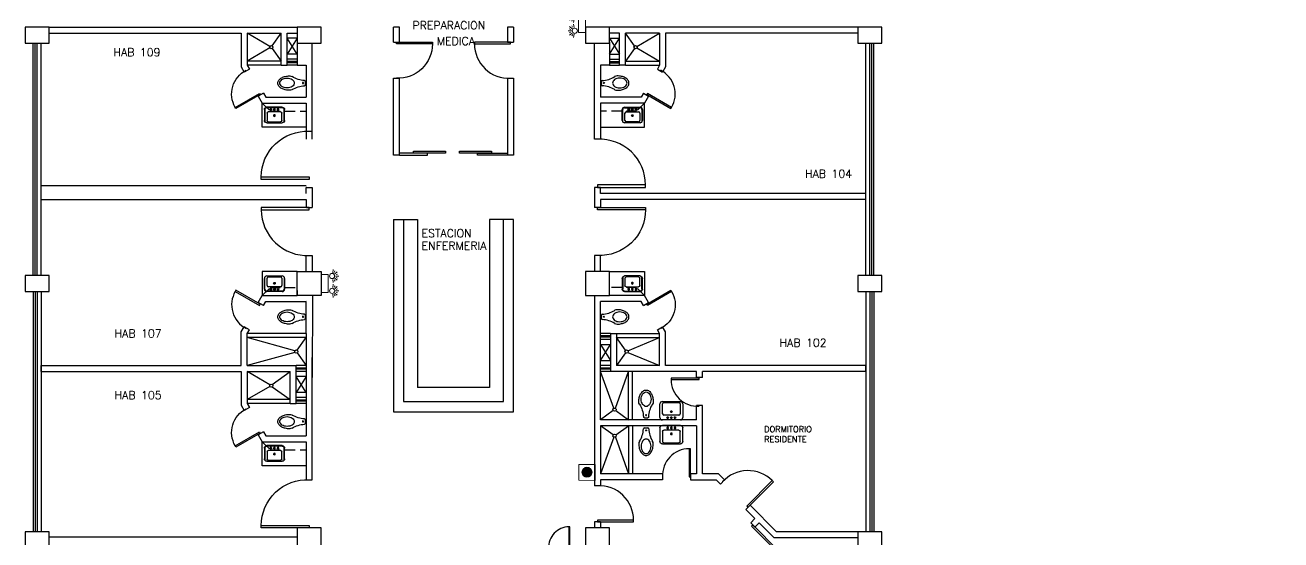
# Model space of a CAD drawing. Header units: metres. Extents: x 51 to 18146, y -212 to 18074.
# Drawn here: x 116.84 to 148.22, y 332.21 to 345.06 of the extents above; entities that cross this region are included whole.
import ezdxf

# ---------------------------------------------------------------- set-up
doc = ezdxf.new("R2010")
doc.units = ezdxf.units.M
doc.linetypes.add('HIDDEN', pattern=[0.375, 0.25, -0.125])
doc.layers.get('0').update_dxf_attribs({"color": 250})
for name, color, linetype in [('AY', 1, 'Continuous'), ('COL', 2, 'Continuous'), ('MU', 1, 'Continuous'), ('NO', 250, 'Continuous'), ('PA', 7, 'Continuous'), ('PU', 1, 'Continuous'), ('SA', 1, 'Continuous'), ('TA', 3, 'Continuous'), ('VE', 5, 'Continuous')]:
    doc.layers.add(name, color=color, linetype=linetype)
doc.layers.add('I-EM', color=1, linetype='Continuous', lineweight=0)
doc.layers.add('L-lampara de emergencia', color=1, linetype='Continuous', lineweight=0)
doc.layers.get('0').freeze()
doc.styles.add('ROMANS', font='romans', dxfattribs={"height": 0.13})

# ---------------------------------------------------------------- blocks, each defined once
blk = doc.blocks.new('A$C7ec3bbc5')
at = {"layer": 'L-lampara de emergencia'}
for p, q in [((0.00008, 0.000355), (0.000041, 0.000377)), ((0.000122, 0.000368), (0.000063, 0.000438)), ((0.000141, 0.000407), (0.000126, 0.000449)), ((0.000182, 0.000389), (0.000182, 0.000481)), ((0.000222, 0.000407), (0.000237, 0.000449)), ((0.000241, 0.000368), (0.0003, 0.000438)), ((0.000283, 0.000355), (0.000322, 0.000377)), ((0.00049, 0.000355), (0.000451, 0.000377)), ((0.000531, 0.000368), (0.000473, 0.000438)), ((0.000551, 0.000407), (0.000536, 0.000449)), ((0.000591, 0.000389), (0.000591, 0.000481)), ((0.000631, 0.000407), (0.000647, 0.000449)), ((0.000651, 0.000368), (0.00071, 0.000438)), ((0.000693, 0.000355), (0.000731, 0.000377)), ((0.00009, 0.000313), (0, 0.000328)), ((0.000273, 0.000313), (0.000363, 0.000328)), ((0.0005, 0.000313), (0.00041, 0.000328)), ((0.000683, 0.000313), (0.000773, 0.000328))]:
    blk.add_line(p, q, dxfattribs=at)
at = {"layer": 'L-lampara de emergencia', "linetype": 'Continuous'}
for p, q in [((0.000136, 0), (0.000136, 0.000192)), ((0.000136, 0.000192), (0.000636, 0.000192)), ((0.000636, 0), (0.000136, 0)), ((0.000636, 0.000192), (0.000636, 0))]:
    blk.add_line(p, q, dxfattribs=at)
at = {"layer": 'L-lampara de emergencia', "linetype": 'Continuous', "extrusion": (0, 0, -1)}
for centre, major_axis, start_param, end_param in [((0.000182, 0.000296), (0.0000505, 0.0000505), 3.926989, 10.210174), ((0.000591, 0.000296), (-0.0000505, 0.0000505), 5.497785254899894, 11.78097056207948)]:
    blk.add_ellipse(centre, major_axis=major_axis, ratio=1, start_param=start_param, end_param=end_param, dxfattribs=at)
blk = doc.blocks.new('P-IZ')
at = {"color": 0}
blk.add_lwpolyline([(0.05, 1), (0.05, 0), (0, 0), (0, 1), (0.05, 1, -0.429311), (1, 0, -3.280951)], format="xyb", dxfattribs=at)
blk = doc.blocks.new('AS-14')
at = {"color": 0}
blk.add_line((-0.046, 0.483), (0.036, 0.483), dxfattribs=at)
for points in [[(-0.162, 0.158, 0.022879), (-0.17, 0.146, 0.128162), (-0.185, 0.088, 0.055069), (-0.173, -0.023, 0.068879), (-0.14, -0.11, 0.105724), (-0.079, -0.182, 0.165058), (-0.005, -0.207, 0.165058), (0.069, -0.182, 0.105724), (0.13, -0.11, 0.068879), (0.163, -0.023, 0.055069), (0.175, 0.088, 0.128162)], [(0.175, 0.088, 0.128162), (0.16, 0.146, 0.022879), (0.152, 0.158, 0.085166)]]:
    blk.add_lwpolyline(points, format="xyb", dxfattribs=at)
blk.add_lwpolyline([(-0.125, 0.023, 0.068446), (-0.116, -0.049, 0.080596), (-0.09, -0.105, 0.107056), (-0.047, -0.145, 0.138156), (-0.003, -0.158, 0.138156), (0.041, -0.145, 0.107056), (0.083, -0.105, 0.080596), (0.109, -0.049, 0.068446), (0.119, 0.023, 0.068446), (0.109, 0.095, 0.080596), (0.083, 0.151, 0.107056), (0.041, 0.191, 0.138156), (-0.003, 0.203, 0.138156), (-0.047, 0.191, 0.107056), (-0.09, 0.151, 0.080596), (-0.116, 0.095, 0.068446)], format="xyb", close=True, dxfattribs=at)
blk.add_circle((-0.002, 0.42), 0.0125, dxfattribs=at)
for centre, radius, start, end in [((-0.7, 0.487), 0.63, 327.6068, 357.4769), ((-0.046, 0.458), 0.025, 90, 177.4769), ((0.036, 0.458), 0.025, 2.5231, 90), ((0.69, 0.487), 0.63, 182.5231, 212.3932)]:
    blk.add_arc(centre, radius, start, end, dxfattribs=at)
blk = doc.blocks.new('AS-01')
at = {"color": 0}
for p, q in [((-0.246, -0.098), (-0.246, 0.172)), ((-0.233, -0.135), (-0.233, 0.172)), ((-0.186, 0.232), (0.199, 0.232)), ((-0.186, 0.219), (0.199, 0.219)), ((-0.178, -0.103), (-0.178, 0.082)), ((-0.148, 0.112), (0.162, 0.112)), ((-0.053, 0.172), (-0.113, 0.172)), ((-0.083, 0.202), (-0.083, 0.142)), ((0.037, 0.172), (-0.023, 0.172)), ((0.037, 0.022), (-0.023, 0.022)), ((0.007, 0.202), (0.007, 0.142)), ((0.007, 0.052), (0.007, -0.008)), ((0.127, 0.172), (0.067, 0.172)), ((0.097, 0.202), (0.097, 0.142)), ((0.192, 0.082), (0.192, -0.103)), ((0.247, 0.172), (0.247, -0.135)), ((0.259, 0.172), (0.259, -0.098)), ((0.199, -0.158), (-0.186, -0.158)), ((0.162, -0.133), (-0.148, -0.133))]:
    blk.add_line(p, q, dxfattribs=at)
for centre in [(-0.083, 0.172), (0.007, 0.172), (0.007, 0.022), (0.097, 0.172)]:
    blk.add_circle(centre, 0.02, dxfattribs=at)
for centre, radius, start, end in [((-0.186, 0.172), 0.06, 90, 180), ((-0.186, 0.172), 0.0475, 90, 180), ((-0.148, 0.082), 0.03, 90, 180), ((0.162, 0.082), 0.03, 0, 90), ((0.199, 0.172), 0.06, 0, 90), ((0.199, 0.172), 0.0475, 0, 90), ((-0.186, -0.098), 0.06, 180, 270), ((-0.148, -0.103), 0.03, 180, 270), ((0.162, -0.103), 0.03, 270, 0), ((0.199, -0.098), 0.06, 270, 0)]:
    blk.add_arc(centre, radius, start, end, dxfattribs=at)
blk = doc.blocks.new('P-DE')
at = {"color": 0}
blk.add_lwpolyline([(-0.05, 1), (-0.05, 0), (0, 0), (0, 1), (-0.05, 1, 0.429311), (-1, 0, 3.280951)], format="xyb", dxfattribs=at)
blk = doc.blocks.new('-COL60-')
at = {"color": 0}
blk.add_lwpolyline([(-0.3, 0.3), (-0.3, -0.3), (0.3, -0.3), (0.3, 0.3)], close=True, dxfattribs=at)
blk = doc.blocks.new('AS-03')
at = {"color": 0}
for p, q in [((-0.278, -0.098), (-0.278, 0.242)), ((-0.218, 0.302), (0.232, 0.302)), ((-0.211, -0.103), (-0.211, 0.152)), ((-0.181, 0.182), (0.194, 0.182)), ((-0.053, 0.242), (-0.113, 0.242)), ((-0.083, 0.272), (-0.083, 0.212)), ((0.037, 0.242), (-0.023, 0.242)), ((0.037, 0.092), (-0.023, 0.092)), ((0.007, 0.272), (0.007, 0.212)), ((0.007, 0.122), (0.007, 0.062)), ((0.127, 0.242), (0.067, 0.242)), ((0.097, 0.272), (0.097, 0.212)), ((0.224, 0.152), (0.224, -0.103)), ((0.292, 0.242), (0.292, -0.098)), ((0.232, -0.158), (-0.218, -0.158)), ((0.194, -0.133), (-0.181, -0.133))]:
    blk.add_line(p, q, dxfattribs=at)
for centre in [(-0.083, 0.242), (0.007, 0.242), (0.007, 0.092), (0.097, 0.242)]:
    blk.add_circle(centre, 0.02, dxfattribs=at)
for centre, radius, start, end in [((-0.218, 0.242), 0.06, 90, 180), ((-0.181, 0.152), 0.03, 90, 180), ((0.194, 0.152), 0.03, 0, 90), ((0.232, 0.242), 0.06, 0, 90), ((-0.218, -0.098), 0.06, 180, 270), ((-0.181, -0.103), 0.03, 180, 270), ((0.194, -0.103), 0.03, 270, 0), ((0.232, -0.098), 0.06, 270, 0)]:
    blk.add_arc(centre, radius, start, end, dxfattribs=at)
blk = doc.blocks.new('-MP1')
at = {"color": 0}
for points in [[(0.475, 0.5), (0.475, 0), (0.5, 0), (0.5, 0.5), (0.475, 0.5, 0.429311), (0, 0, 3.280951)], [(-0.475, -0.5), (-0.475, 0), (-0.5, 0), (-0.5, -0.5), (-0.475, -0.5, 0.429311), (0, 0, 3.280951)]]:
    blk.add_lwpolyline(points, format="xyb", dxfattribs=at)

msp = doc.modelspace()

# ---------------------------------------------------------------- hatches: boundary and pattern name
at = {"layer": 'I-EM'}
h = msp.add_hatch(color=256, dxfattribs=at)
h.dxf.hatch_style = 1
h.paths.add_polyline_path([(130.755, 333.897, 1), (131.006, 333.897, 1)])

# ---------------------------------------------------------------- linework, layer by layer
at = {"layer": 'AY', "color": 0}
for p, q in [((123.644, 344.735), (123.394, 344.335)), ((123.644, 344.335), (123.394, 344.735)), ((123.644, 344.735), (123.394, 344.735)), ((131.444, 344.335), (131.694, 344.735)), ((131.444, 344.735), (131.694, 344.335)), ((131.444, 344.735), (131.694, 344.735)), ((123.644, 344.335), (123.394, 344.335)), ((131.444, 344.335), (131.694, 344.335)), ((131.219, 337.085), (131.469, 337.085)), ((131.219, 336.685), (131.469, 337.085)), ((131.219, 337.085), (131.469, 336.685)), ((131.219, 336.685), (131.469, 336.685)), ((123.869, 336.285), (123.619, 336.285)), ((123.869, 336.285), (123.619, 335.885)), ((123.869, 335.885), (123.619, 336.285)), ((123.869, 335.885), (123.619, 335.885))]:
    msp.add_line(p, q, dxfattribs=at)
at = {"layer": 'COL', "color": 15}
for points in [[(116.844, 345.01), (116.844, 344.61), (117.444, 344.61), (117.444, 345.01)], [(123.644, 345.01), (123.644, 344.61), (124.244, 344.61), (124.244, 345.01)], [(130.844, 345.01), (130.844, 344.61), (131.444, 344.61), (131.444, 345.01)], [(137.644, 345.01), (137.644, 344.61), (138.244, 344.61), (138.244, 345.01)], [(116.844, 338.81), (116.844, 338.41), (117.444, 338.41), (117.444, 338.81)], [(137.644, 338.81), (137.644, 338.41), (138.244, 338.41), (138.244, 338.81)], [(116.844, 332.41), (116.844, 332.01), (117.444, 332.01), (117.444, 332.41)], [(137.644, 332.41), (137.644, 332.01), (138.244, 332.01), (138.244, 332.41)]]:
    msp.add_lwpolyline(points, close=True, dxfattribs=at)
at = {"layer": 'I-EM'}
for p, q in [((130.677, 333.796), (130.678, 334.092)), ((130.678, 334.092), (130.986, 334.091))]:
    msp.add_line(p, q, dxfattribs=at)
msp.add_lwpolyline([(130.678, 334.092), (131.084, 334.091), (131.083, 333.695), (130.677, 333.696)], close=True, dxfattribs=at)
msp.add_circle((130.881, 333.897), 0.125, dxfattribs=at)
at = {"layer": 'MU', "color": 0}
for p, q in [((122.77, 342.51), (122.77, 343.11)), ((122.77, 342.51), (122.77, 343.11)), ((132.319, 342.51), (132.319, 343.11)), ((132.319, 342.51), (132.319, 343.11)), ((123.869, 342.51), (122.77, 342.51)), ((123.869, 342.51), (122.77, 342.51)), ((131.219, 342.51), (132.319, 342.51)), ((131.219, 342.51), (132.319, 342.51)), ((126.044, 340.21), (126.644, 340.21)), ((126.644, 340.21), (126.644, 336.01)), ((128.444, 340.21), (128.444, 336.01)), ((129.044, 340.21), (128.444, 340.21)), ((122.77, 338.91), (122.77, 338.31)), ((123.644, 338.91), (122.77, 338.91)), ((131.444, 338.91), (132.319, 338.91)), ((132.319, 338.91), (132.319, 338.31)), ((128.444, 336.01), (126.644, 336.01)), ((122.77, 334.06), (122.77, 334.66)), ((123.869, 334.06), (122.77, 334.06))]:
    msp.add_line(p, q, dxfattribs=at)
at = {"layer": 'MU', "color": 15, "linetype": 'HIDDEN'}
for points in [[(122.769, 343.11), (122.969, 342.91), (123.869, 342.91)], [(122.769, 343.11), (122.969, 342.91), (123.869, 342.91)], [(132.32, 343.11), (132.12, 342.91), (131.219, 342.91)], [(132.32, 343.11), (132.12, 342.91), (131.219, 342.91)], [(122.769, 338.31), (122.969, 338.51), (123.644, 338.51)], [(132.32, 338.31), (132.12, 338.51), (131.444, 338.51)], [(122.769, 334.66), (122.969, 334.46), (123.869, 334.46)]]:
    msp.add_lwpolyline(points, dxfattribs=at)
at = {"layer": 'MU', "color": 15}
for points in [[(126.044, 340.21), (126.044, 335.41), (129.044, 335.41), (129.044, 340.21)], [(126.294, 340.21), (126.294, 335.66), (128.794, 335.66), (128.794, 340.21)]]:
    msp.add_lwpolyline(points, dxfattribs=at)
at = {"layer": 'PA', "color": 0}
for p, q in [((117.444, 345.01), (123.644, 345.01)), ((117.444, 344.86), (122.244, 344.86)), ((122.244, 344.86), (122.244, 344.019)), ((122.394, 344.86), (122.394, 344.06)), ((122.394, 344.86), (123.244, 344.86)), ((123.244, 344.06), (123.244, 344.86)), ((123.394, 344.06), (123.394, 344.86)), ((123.394, 344.86), (123.644, 344.86)), ((126.194, 345.01), (126.044, 345.01)), ((126.044, 344.635), (126.044, 345.01)), ((126.194, 344.635), (126.194, 345.01)), ((128.894, 345.01), (128.894, 344.635)), ((129.044, 345.01), (128.894, 345.01)), ((129.044, 345.01), (129.044, 344.635)), ((137.644, 345.01), (131.444, 345.01)), ((131.694, 344.86), (131.444, 344.86)), ((131.694, 344.06), (131.694, 344.86)), ((131.844, 344.06), (131.844, 344.86)), ((132.694, 344.86), (131.844, 344.86)), ((132.694, 344.86), (132.694, 344.06)), ((137.644, 344.86), (132.844, 344.86)), ((132.844, 344.86), (132.844, 344.019)), ((123.644, 344.635), (123.644, 344.06)), ((124.019, 342.21), (124.019, 344.61)), ((124.019, 342.485), (124.019, 344.61)), ((126.044, 344.635), (126.194, 344.635)), ((128.894, 344.635), (129.044, 344.635)), ((131.069, 342.21), (131.069, 344.61)), ((131.069, 342.285), (131.069, 344.61)), ((131.444, 344.635), (131.444, 344.06)), ((122.244, 344.019), (122.319, 343.889)), ((122.449, 343.964), (122.319, 343.889)), ((122.394, 344.06), (122.449, 343.964)), ((123.244, 344.06), (123.394, 344.06)), ((123.644, 344.06), (123.869, 344.06)), ((123.869, 344.06), (123.869, 343.26)), ((123.869, 344.06), (123.869, 343.26)), ((131.219, 344.06), (131.219, 343.26)), ((131.444, 344.06), (131.219, 344.06)), ((131.219, 344.06), (131.219, 343.26)), ((131.844, 344.06), (131.694, 344.06)), ((132.694, 344.06), (132.639, 343.964)), ((132.639, 343.964), (132.769, 343.889)), ((132.844, 344.019), (132.769, 343.889)), ((126.044, 341.81), (126.044, 343.735)), ((126.044, 343.735), (126.194, 343.735)), ((126.194, 341.81), (126.194, 343.735)), ((128.894, 343.735), (128.894, 341.81)), ((128.894, 343.735), (129.044, 343.735)), ((129.044, 343.735), (129.044, 341.81)), ((122.799, 343.358), (122.669, 343.283)), ((122.799, 343.358), (122.669, 343.283)), ((122.669, 343.283), (122.77, 343.11)), ((122.669, 343.283), (122.77, 343.11)), ((122.799, 343.358), (122.856, 343.26)), ((122.799, 343.358), (122.856, 343.26)), ((122.856, 343.26), (123.869, 343.26)), ((122.856, 343.26), (123.869, 343.26)), ((123.869, 343.26), (123.869, 343.26)), ((123.869, 343.26), (123.869, 343.26)), ((131.219, 343.26), (131.22, 343.26)), ((131.219, 343.26), (131.22, 343.26)), ((131.219, 343.26), (131.22, 343.26)), ((132.232, 343.26), (131.22, 343.26)), ((132.232, 343.26), (131.22, 343.26)), ((132.289, 343.358), (132.232, 343.26)), ((132.289, 343.358), (132.232, 343.26)), ((132.289, 343.358), (132.419, 343.283)), ((132.289, 343.358), (132.419, 343.283)), ((132.419, 343.283), (132.319, 343.11)), ((132.419, 343.283), (132.319, 343.11)), ((122.77, 343.11), (123.869, 343.11)), ((122.77, 343.11), (123.869, 343.11)), ((123.869, 343.11), (123.869, 343.109)), ((123.869, 343.11), (123.869, 343.109)), ((123.869, 343.109), (123.869, 342.21)), ((123.869, 343.109), (123.869, 342.485)), ((131.22, 343.11), (131.219, 343.109)), ((131.22, 343.11), (131.219, 343.109)), ((131.219, 343.109), (131.219, 342.21)), ((131.219, 343.109), (131.219, 342.285)), ((132.319, 343.11), (131.22, 343.11)), ((132.319, 343.11), (131.22, 343.11)), ((123.869, 342.535), (123.87, 342.535)), ((123.869, 342.485), (123.87, 342.485)), ((123.869, 342.41), (123.87, 342.41)), ((123.87, 342.41), (124.019, 342.41)), ((124.019, 342.41), (124.019, 342.41)), ((131.07, 342.285), (131.069, 342.285)), ((131.07, 342.285), (131.069, 342.285)), ((131.07, 342.285), (131.069, 342.285)), ((131.219, 342.285), (131.219, 342.285)), ((131.219, 342.285), (131.219, 342.285)), ((131.219, 342.285), (131.219, 342.285)), ((131.219, 342.21), (131.07, 342.21)), ((126.194, 341.81), (126.044, 341.81)), ((129.044, 341.81), (128.894, 341.81)), ((117.244, 341.06), (123.869, 341.06)), ((123.87, 341.01), (123.869, 341.009)), ((123.869, 340.86), (123.869, 341.009)), ((123.87, 341.01), (124.019, 341.01)), ((124.019, 341.009), (124.019, 341.01)), ((124.019, 341.01), (124.019, 341.009)), ((124.019, 341.009), (124.019, 340.51)), ((124.019, 341.009), (124.019, 341.009)), ((131.069, 341.009), (131.069, 340.51)), ((131.219, 341.01), (131.07, 341.01)), ((131.219, 340.86), (131.219, 341.009)), ((117.244, 340.71), (117.244, 340.86)), ((117.244, 340.71), (123.869, 340.71)), ((123.644, 340.71), (123.644, 340.709)), ((123.869, 340.91), (123.869, 340.91)), ((123.869, 340.86), (123.869, 340.86)), ((123.869, 340.709), (123.869, 340.51)), ((124.019, 340.71), (124.019, 340.71)), ((131.219, 340.91), (131.22, 340.91)), ((131.219, 340.709), (131.219, 340.51)), ((137.844, 340.86), (131.22, 340.86)), ((137.844, 340.71), (131.22, 340.71)), ((137.844, 340.71), (137.844, 340.86)), ((123.87, 340.51), (123.869, 340.51)), ((123.87, 340.51), (124.019, 340.51)), ((131.219, 340.51), (131.07, 340.51)), ((131.219, 340.51), (131.219, 340.51)), ((123.869, 338.91), (123.869, 339.308)), ((123.869, 339.308), (123.87, 339.308)), ((123.87, 339.308), (124.019, 339.308)), ((124.019, 339.308), (124.019, 338.91)), ((131.069, 339.308), (131.069, 338.91)), ((131.219, 339.308), (131.07, 339.308)), ((131.219, 338.91), (131.219, 339.308)), ((122.669, 338.136), (122.77, 338.31)), ((122.77, 338.31), (123.644, 338.31)), ((123.644, 338.435), (123.644, 338.31)), ((123.869, 338.185), (123.869, 338.185)), ((124.02, 338.31), (124.019, 336.26)), ((131.069, 338.309), (131.069, 333.56)), ((132.319, 338.31), (131.444, 338.31)), ((132.419, 338.136), (132.319, 338.31)), ((122.799, 338.061), (122.669, 338.136)), ((122.799, 338.061), (122.856, 338.16)), ((122.856, 338.16), (123.869, 338.16)), ((123.869, 337.36), (123.869, 338.159)), ((131.219, 335.21), (131.219, 338.159)), ((132.232, 338.16), (131.22, 338.16)), ((132.289, 338.061), (132.232, 338.16)), ((132.289, 338.061), (132.419, 338.136)), ((122.244, 337.4), (122.319, 337.53)), ((122.244, 336.56), (122.244, 337.4)), ((122.449, 337.455), (122.319, 337.53)), ((122.394, 337.36), (122.449, 337.455)), ((122.394, 336.56), (122.394, 337.36)), ((123.869, 337.36), (123.869, 335.61)), ((123.869, 337.36), (123.869, 337.36)), ((131.469, 337.36), (131.469, 336.41)), ((131.469, 337.36), (131.619, 337.36)), ((131.619, 337.36), (131.619, 336.559)), ((132.639, 337.455), (132.769, 337.53)), ((132.694, 337.36), (132.639, 337.455)), ((132.694, 336.56), (132.694, 337.36)), ((132.844, 337.4), (132.769, 337.53)), ((132.844, 336.56), (132.844, 337.4)), ((124.019, 333.71), (124.019, 336.759)), ((117.244, 336.56), (122.244, 336.56)), ((117.244, 336.41), (117.244, 336.56)), ((117.244, 336.41), (122.244, 336.41)), ((122.244, 336.41), (122.244, 335.569)), ((122.394, 336.56), (123.619, 336.56)), ((122.394, 336.41), (123.469, 336.41)), ((122.394, 336.41), (122.394, 335.61)), ((123.469, 335.61), (123.469, 336.41)), ((123.619, 335.61), (123.619, 336.56)), ((123.869, 336.41), (123.869, 336.409)), ((133.619, 336.41), (131.469, 336.41)), ((132.694, 336.56), (131.619, 336.559)), ((137.844, 336.56), (132.844, 336.56)), ((133.619, 336.26), (133.619, 336.41)), ((137.844, 336.41), (133.769, 336.41)), ((133.769, 336.26), (133.769, 336.41)), ((137.844, 336.41), (137.844, 336.56)), ((137.844, 336.56), (137.844, 336.41)), ((133.769, 336.26), (133.619, 336.26)), ((122.244, 335.569), (122.319, 335.439)), ((122.449, 335.514), (122.319, 335.439)), ((122.394, 335.61), (122.449, 335.514)), ((123.469, 335.61), (123.619, 335.61)), ((123.869, 335.61), (123.869, 334.81)), ((123.869, 335.61), (123.869, 335.61)), ((133.769, 335.56), (133.619, 335.56)), ((133.619, 335.21), (133.619, 335.56)), ((133.769, 333.86), (133.769, 335.56)), ((133.619, 335.21), (131.219, 335.21)), ((133.619, 335.06), (131.219, 335.06)), ((131.219, 335.06), (131.219, 333.86)), ((133.619, 335.06), (133.619, 333.86)), ((122.799, 334.908), (122.669, 334.833)), ((122.669, 334.833), (122.77, 334.66)), ((122.799, 334.908), (122.856, 334.81)), ((122.856, 334.81), (123.869, 334.81)), ((123.869, 334.81), (123.869, 334.81)), ((122.77, 334.66), (123.869, 334.66)), ((123.869, 334.66), (123.869, 334.659)), ((123.869, 334.659), (123.869, 333.71)), ((132.769, 333.86), (131.219, 333.86)), ((132.769, 333.86), (132.769, 333.71)), ((133.619, 333.86), (133.469, 333.86)), ((133.469, 333.86), (133.469, 333.71)), ((134.169, 333.86), (133.769, 333.86)), ((134.169, 333.86), (134.319, 333.71)), ((123.869, 333.76), (123.87, 333.76)), ((123.869, 333.71), (123.87, 333.71)), ((123.87, 333.71), (124.019, 333.71)), ((124.019, 333.76), (124.019, 333.76)), ((124.019, 333.71), (124.019, 333.71)), ((131.219, 333.56), (131.069, 333.56)), ((132.769, 333.71), (131.219, 333.71)), ((131.219, 333.71), (131.219, 333.56)), ((133.469, 333.71), (134.107, 333.71)), ((134.107, 333.71), (134.213, 333.604)), ((134.319, 333.71), (134.213, 333.604)), ((134.956, 333.073), (134.85, 332.967)), ((134.85, 332.967), (135.076, 332.741)), ((134.956, 333.073), (135.619, 332.41)), ((131.069, 332.66), (131.069, 332.51)), ((131.219, 332.66), (131.069, 332.66)), ((131.219, 332.66), (131.219, 332.51)), ((135.076, 332.741), (134.97, 332.635)), ((134.97, 332.635), (135.076, 332.529)), ((135.182, 332.635), (135.076, 332.529)), ((135.182, 332.635), (135.557, 332.26)), ((117.444, 332.285), (123.644, 332.285)), ((137.644, 332.26), (135.557, 332.26)), ((137.644, 332.41), (135.619, 332.41))]:
    msp.add_line(p, q, dxfattribs=at)
at = {"layer": 'SA', "color": 15}
for p, q in [((122.96, 344.53), (122.394, 344.86)), ((122.96, 344.53), (122.394, 344.86)), ((123.018, 344.542), (123.244, 344.86)), ((123.018, 344.542), (123.244, 344.86)), ((132.071, 344.542), (131.844, 344.86)), ((132.071, 344.542), (131.844, 344.86)), ((132.129, 344.53), (132.694, 344.86)), ((132.129, 344.53), (132.694, 344.86)), ((122.96, 344.489), (122.394, 344.16)), ((122.96, 344.489), (122.394, 344.16)), ((123.018, 344.477), (123.244, 344.16)), ((123.018, 344.477), (123.244, 344.16)), ((132.071, 344.477), (131.844, 344.16)), ((132.071, 344.477), (131.844, 344.16)), ((132.129, 344.489), (132.694, 344.16)), ((132.129, 344.489), (132.694, 344.16)), ((123.244, 344.16), (122.394, 344.16)), ((123.244, 344.16), (122.394, 344.16)), ((131.844, 344.16), (132.694, 344.16)), ((131.844, 344.16), (132.694, 344.16)), ((123.244, 344.06), (122.394, 344.06)), ((123.244, 344.06), (122.394, 344.06)), ((131.844, 344.06), (132.694, 344.06)), ((131.844, 344.06), (132.694, 344.06)), ((123.869, 337.36), (122.394, 337.36)), ((123.585, 336.93), (122.394, 337.26)), ((123.869, 337.26), (122.394, 337.26)), ((123.643, 336.942), (123.869, 337.26)), ((131.619, 337.36), (132.694, 337.36)), ((131.619, 337.26), (132.694, 337.26)), ((131.846, 336.942), (131.619, 337.26)), ((131.904, 336.93), (132.694, 337.26)), ((123.585, 336.889), (122.394, 336.56)), ((123.643, 336.877), (123.869, 336.56)), ((131.846, 336.877), (131.619, 336.56)), ((131.904, 336.889), (132.694, 336.56)), ((122.96, 336.08), (122.394, 336.41)), ((123.018, 336.092), (123.469, 336.41)), ((131.549, 335.494), (131.219, 336.41)), ((131.59, 335.494), (131.919, 336.41)), ((131.919, 335.21), (131.919, 336.41)), ((132.019, 335.21), (132.019, 336.41)), ((122.96, 336.039), (122.394, 335.71)), ((123.018, 336.027), (123.469, 335.71)), ((123.469, 335.71), (122.394, 335.71)), ((123.469, 335.61), (122.394, 335.61)), ((131.537, 335.436), (131.219, 335.21)), ((131.602, 335.436), (131.919, 335.21)), ((131.537, 334.833), (131.219, 335.06)), ((131.602, 334.833), (131.919, 335.06)), ((131.919, 335.06), (131.919, 333.86)), ((132.019, 335.06), (132.019, 333.86)), ((131.549, 334.775), (131.219, 333.86)), ((131.59, 334.775), (131.919, 333.86))]:
    msp.add_line(p, q, dxfattribs=at)
for centre in [(122.994, 344.51), (122.994, 344.51), (132.094, 344.51), (132.094, 344.51), (123.619, 336.91), (131.869, 336.91), (122.994, 336.06), (131.569, 335.46), (131.569, 334.81)]:
    msp.add_circle(centre, 0.04, dxfattribs=at)
at = {"layer": 'TA', "color": 0}
for p, q in [((126.894, 341.86), (126.194, 341.86)), ((126.194, 341.81), (126.894, 341.81)), ((126.894, 341.81), (126.894, 341.86)), ((128.144, 341.86), (128.894, 341.86)), ((128.144, 341.81), (128.144, 341.86)), ((128.894, 341.81), (128.144, 341.81))]:
    msp.add_line(p, q, dxfattribs=at)
at = {"layer": 'TA', "color": 15}
for points in [[(126.544, 341.91), (127.344, 341.91), (127.344, 341.86), (126.544, 341.86)], [(127.694, 341.91), (128.494, 341.91), (128.494, 341.86), (127.694, 341.86)]]:
    msp.add_lwpolyline(points, close=True, dxfattribs=at)
at = {"layer": 'VE', "color": 0}
for p, q in [((117.044, 338.81), (117.044, 344.61)), ((117.094, 338.81), (117.094, 344.61)), ((117.144, 338.81), (117.144, 344.61)), ((117.244, 338.81), (117.244, 344.61)), ((137.844, 338.81), (137.844, 344.61)), ((137.944, 338.81), (137.944, 344.61)), ((137.994, 338.81), (137.994, 344.61)), ((138.044, 338.81), (138.044, 344.61)), ((123.644, 344.21), (123.394, 344.21)), ((123.644, 344.15), (123.394, 344.15)), ((131.444, 344.21), (131.694, 344.21)), ((131.444, 344.15), (131.694, 344.15)), ((123.644, 344.12), (123.394, 344.12)), ((123.644, 344.06), (123.394, 344.06)), ((131.444, 344.12), (131.694, 344.12)), ((131.444, 344.06), (131.694, 344.06)), ((117.044, 338.41), (117.044, 332.41)), ((117.094, 338.41), (117.094, 332.41)), ((117.144, 338.41), (117.144, 332.41)), ((117.244, 338.41), (117.244, 332.41)), ((137.844, 338.41), (137.844, 332.41)), ((137.944, 338.41), (137.944, 332.41)), ((137.994, 338.41), (137.994, 332.41)), ((138.044, 338.41), (138.044, 332.41)), ((131.469, 337.36), (131.219, 337.36)), ((131.469, 337.3), (131.219, 337.3)), ((131.469, 337.27), (131.219, 337.27)), ((131.469, 337.21), (131.219, 337.21)), ((123.869, 336.56), (123.619, 336.56)), ((123.869, 336.5), (123.619, 336.5)), ((123.869, 336.47), (123.619, 336.47)), ((123.869, 336.41), (123.619, 336.41)), ((131.469, 336.559), (131.219, 336.559)), ((131.469, 336.499), (131.219, 336.499)), ((131.469, 336.469), (131.219, 336.469)), ((131.469, 336.409), (131.219, 336.409)), ((123.869, 335.76), (123.619, 335.76)), ((123.869, 335.7), (123.619, 335.7)), ((123.869, 335.67), (123.619, 335.67)), ((123.869, 335.61), (123.619, 335.61))]:
    msp.add_line(p, q, dxfattribs=at)

# ---------------------------------------------------------------- block references
at = {"layer": 'COL', "color": 15, "xscale": -1}
msp.add_blockref('-COL60-', (123.944, 338.61), dxfattribs=at)
at = {"layer": 'COL', "color": 15}
for p in [(131.144, 338.61), (123.944, 332.21), (131.144, 332.21)]:
    msp.add_blockref('-COL60-', p, dxfattribs=at)
at = {"layer": 'L-lampara de emergencia', "lineweight": -3, "xscale": 906.1600720892355, "yscale": 906.1600720892355, "zscale": 906.1600720892355}
for p, rotation in [((130.845, 344.753), 90.10747561583904), ((124.244, 338.96), 270.1074756158389)]:
    msp.add_blockref('A$C7ec3bbc5', p, dxfattribs=dict(at, rotation=rotation))
at = {"layer": 'PU', "color": 0}
for name, p, xscale, yscale, zscale, rotation in [('P-DE', (126.119, 344.635), -0.9, 0.9, 0.9, 270), ('P-IZ', (128.969, 344.635), -0.9, 0.9, 0.9, 90), ('P-DE', (122.717, 343.326), -0.7000000000000001, 0.7000000000000001, 0.7000000000000001, 120), ('P-DE', (122.717, 343.326), -0.7000000000000001, 0.7000000000000001, 0.7000000000000001, 120), ('P-DE', (132.372, 343.326), 0.7000000000000002, 0.7000000000000002, 0.7000000000000002, 239.9999999999999), ('P-DE', (132.372, 343.326), 0.7000000000000002, 0.7000000000000002, 0.7000000000000002, 239.9999999999999), ('P-IZ', (123.944, 341.21), 1.199999999999999, 1.199999999999999, 1.199999999999999, 90), ('P-IZ', (131.144, 341.01), -1.199999999999999, 1.199999999999999, 1.199999999999999, 270), ('P-IZ', (123.944, 340.51), -1.199999999999999, 1.199999999999999, 1.199999999999999, 90), ('P-IZ', (131.144, 340.51), 1.199999999999999, 1.199999999999999, 1.199999999999999, 270), ('P-DE', (122.717, 338.093), 0.7000000000000001, 0.7000000000000001, 0.7000000000000001, 59.99999999999994), ('P-DE', (132.372, 338.093), -0.7000000000000001, 0.7000000000000001, 0.7000000000000001, 300), ('P-DE', (133.68, 336.246), 0.7000000000000001, 0.7000000000000001, 0.7000000000000001, 90), ('P-DE', (122.717, 334.876), -0.7000000000000001, 0.7000000000000001, 0.7000000000000001, 120), ('P-DE', (134.903, 333.02), 0.9, 0.9, 0.9, 315), ('P-IZ', (123.944, 332.51), 1.199999999999999, 1.199999999999999, 1.199999999999999, 90), ('P-DE', (131.144, 332.66), 0.9, 0.9, 0.9, 270), ('P-IZ', (135.023, 332.582), 0.9, 0.9, 0.9, 225)]:
    msp.add_blockref(name, p, dxfattribs=dict(at, xscale=xscale, yscale=yscale, zscale=zscale, rotation=rotation))
for name, p, xscale, yscale, zscale in [('P-DE', (133.469, 333.785), 0.7000000000000001, 0.7000000000000001, 0.7000000000000001), ('-MP1', (129.924, 332.002), 1.064325804161984, 1.064325804161984, 1.064325804161984)]:
    msp.add_blockref(name, p, dxfattribs=dict(at, xscale=xscale, yscale=yscale, zscale=zscale))
at = {"layer": 'SA', "color": 0, "xscale": -1}
for name, p, rotation in [('AS-14', (123.366, 343.617), 270.0000000118414), ('AS-14', (123.366, 343.617), 270.0000000118414), ('AS-01', (123.08, 342.78), 1.18414079e-08), ('AS-01', (123.08, 342.78), 1.18414079e-08), ('AS-01', (132.008, 338.639), 180.0000000118414), ('AS-14', (123.366, 337.78), 270.0000000118414), ('AS-14', (132.361, 335.743), 180.0000000118415), ('AS-14', (123.366, 335.167), 270.0000000118414), ('AS-01', (123.08, 334.33), 1.18414079e-08)]:
    msp.add_blockref(name, p, dxfattribs=dict(at, rotation=rotation))
at = {"layer": 'SA', "color": 0}
for name, p, rotation in [('AS-14', (131.723, 343.617), 89.99999998815859), ('AS-14', (131.723, 343.617), 89.99999998815859), ('AS-01', (132.008, 342.78), 359.9999999881585), ('AS-01', (132.008, 342.78), 359.9999999881585), ('AS-01', (123.08, 338.639), 179.9999999881586), ('AS-14', (131.723, 337.78), 89.99999998815859), ('AS-03', (132.995, 335.505), 180), ('AS-14', (132.361, 334.522), 359.9999999881585)]:
    msp.add_blockref(name, p, dxfattribs=dict(at, rotation=rotation))
at = {"layer": 'SA', "color": 0, "xscale": -1}
msp.add_blockref('AS-03', (132.995, 334.764), dxfattribs=at)

# ---------------------------------------------------------------- texts
at = {"layer": 'NO', "color": 0, "style": 'ROMANS'}
for s, height, p in [('PREPARACION', 0.2, (126.522, 344.955)), ('HAB 109', 0.2, (119.051, 344.282)), ('MEDICA', 0.2, (127.13, 344.563)), ('HAB 104', 0.2, (136.328, 341.248)), ('ESTACION', 0.2, (126.749, 339.765)), ('ESTACION', 0.2, (126.749, 339.765)), ('ENFERMERIA', 0.2, (126.749, 339.451)), ('ENFERMERIA', 0.2, (126.749, 339.451)), ('HAB 107', 0.2, (119.08, 337.263)), ('HAB 102', 0.2, (135.692, 337.032)), ('HAB 105', 0.2, (119.08, 335.722)), ('DORMITORIO', 0.15, (135.307, 334.898)), ('RESIDENTE', 0.15, (135.307, 334.648))]:
    msp.add_text(s, height=height, dxfattribs=at).set_placement(p)

doc.saveas('drawing.dxf')
